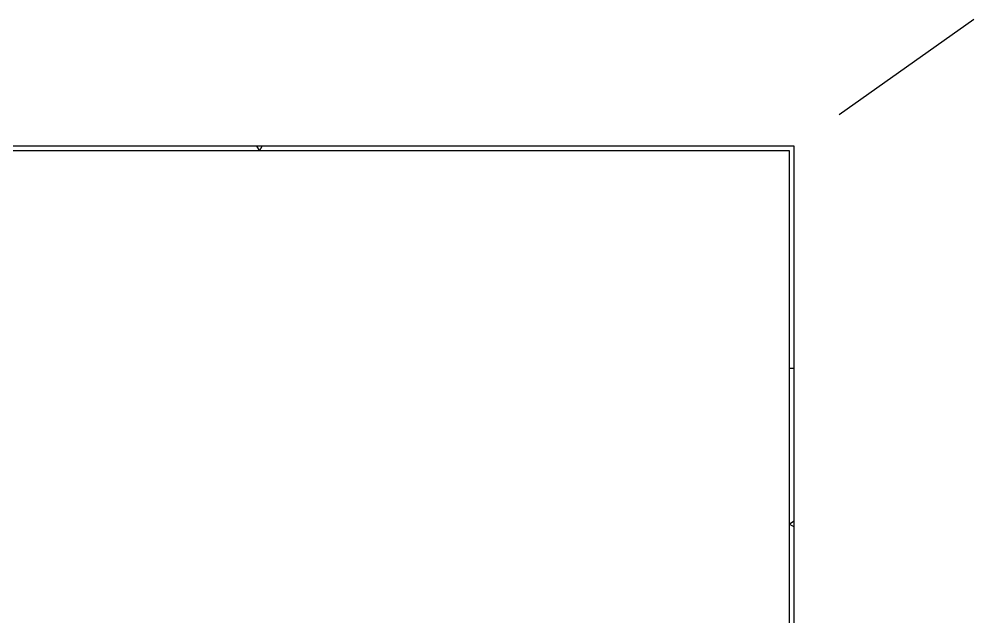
# Model space of a CAD drawing. Extents: x -31 to 75, y 1 to 115.
# Drawn here: x 22.4 to 75.5, y 81.9 to 115.2 of the extents above; entities that cross this region are included whole.
import ezdxf

# ---------------------------------------------------------------- set-up
doc = ezdxf.new("R2010")
doc.units = 0
doc.header["$LTSCALE"] = 0.5
doc.linetypes.add('AUSGEZOGEN', pattern=[1000.01, 1000, 0.01])
doc.layers.add('NOPLOT', color=7, linetype='Continuous', plot=False)
doc.layers.add('RAHMEN', color=7, linetype='Continuous')

# ---------------------------------------------------------------- blocks, each defined once
blk = doc.blocks.new('DINA0')
at = {"layer": 'NOPLOT', "color": 191, "linetype": 'AUSGEZOGEN'}
blk.add_line((123.9, 87.64), (138.9, 98.25), dxfattribs=at)
at = {"layer": 'RAHMEN'}
for p, q in [((118.9, 84.1), (0, 84.1)), ((118.9, 0), (118.9, 84.1))]:
    blk.add_line(p, q, dxfattribs=at)
at = {"layer": 'RAHMEN', "color": 7, "linetype": 'Continuous'}
for p, q in [((59.14, 84.1), (59.45, 83.6)), ((59.45, 83.6), (59.76, 84.1)), ((118.9, 42.36), (118.4, 42.05)), ((118.4, 42.05), (118.9, 41.74))]:
    blk.add_line(p, q, dxfattribs=at)
at = {"layer": 'RAHMEN', "color": 5}
for p, q in [((118.4, 83.6), (2, 83.6)), ((118.4, 0.5), (118.4, 83.6))]:
    blk.add_line(p, q, dxfattribs=at)
at = {"layer": 'RAHMEN', "color": 7}
blk.add_line((118.4, 59.4), (118.9, 59.4), dxfattribs=at)

msp = doc.modelspace()

# ---------------------------------------------------------------- block references
at = {"layer": 'RAHMEN', "color": 7, "linetype": 'AUSGEZOGEN', "xscale": 0.5, "yscale": 0.5, "zscale": 0.5}
msp.add_blockref('DINA0', (6.0012, 66.0636), dxfattribs=at)

doc.saveas('drawing.dxf')
